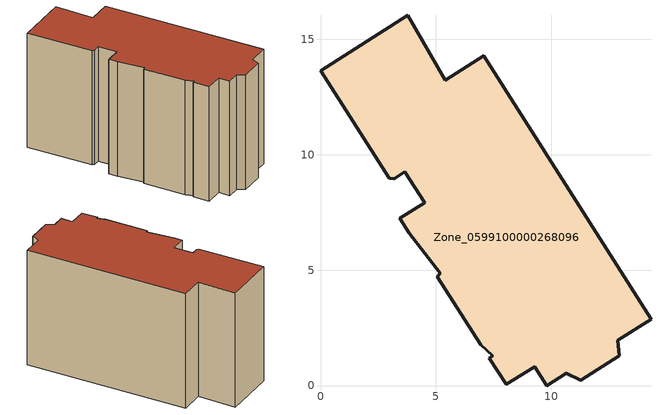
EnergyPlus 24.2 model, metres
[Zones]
Zone_0599100000268096
 floor ground (C_G): 4.51,7.92 3.65,9.26 3.2,8.96 2.98,8.99 0,13.64 3.78,16.04 5.42,13.24 7.08,14.29 14.32,2.88 12.88,1.96 12.95,1.29 11.29,0.23 10.64,0.54 9.8,0 9.29,0.82 8.04,0.05 7.31,1.19 7.47,1.29 6.95,1.76 5.06,4.72 5.19,4.87 3.85,6.61 3.44,7.24 z0
 wall outside (C_F): 5.42,13.24 3.78,16.04 0,13.64 2.98,8.99 3.2,8.96 3.65,9.26 4.51,7.92 3.44,7.24 3.85,6.61 5.19,4.87 5.06,4.72 6.95,1.76 7.47,1.29 7.31,1.19 8.04,0.05 9.29,0.82 9.8,0 10.64,0.54 11.29,0.23 12.95,1.29 12.88,1.96 14.32,2.88 7.08,14.29 5.42,13.24 z0:9.93
 roof outside (C_R): 2.98,8.99 3.2,8.96 3.65,9.26 4.51,7.92 3.44,7.24 3.85,6.61 5.19,4.87 5.06,4.72 6.95,1.76 7.47,1.29 7.31,1.19 8.04,0.05 9.29,0.82 9.8,0 10.64,0.54 11.29,0.23 12.95,1.29 12.88,1.96 14.32,2.88 7.08,14.29 5.42,13.24 3.78,16.04 0,13.64 z9.93
[BUILDING]
Pand.0599100000268096: North Axis=0; Terrain=City; Loads Convergence Tolerance Value=0.04; Temperature Convergence Tolerance Value=0.4; Solar Distribution=FullExterior; Maximum Number of Warmup Days=25; Minimum Number of Warmup Days=1
[Site:Location]
Rotterdam.The.Hague.AP_ZH_NLD Design_Conditions: Latitude=51.96; Longitude=4.45; Time Zone=1; Elevation=-4.5
[SITE:GROUNDTEMPERATURE:BUILDINGSURFACE]
18, 18, 18, 18, 18, 18, 18, 18, 18, 18, 18, 18
[MATERIAL] Thermal Absorptance=0.9; Solar Absorptance=0.7; Visible Absorptance=0.7
Name | Roughness | Thickness | Conductivity | Density | Specific Heat
G.TI.1946 | MediumSmooth | 0.15 | 1 | 540 | 1210
F.TI.1946 | Rough | 0.3 | 0.857143 | 1920 | 840
R.TI.1946 | MediumRough | 0.2 | 0.1 | 1500 | 1000
[CONSTRUCTION]
C_G: G.TI.1946
C_F: F.TI.1946
C_R: R.TI.1946
[ZONE]
Zone_0599100000268096: Type=1; Multiplier=1; Ceiling Height=Autocalculate; Volume=Autocalculate; Floor Area=autocalculate; Part of Total Floor Area=Yes
[ZONEINFILTRATION:DESIGNFLOWRATE]
Infil_Zone_0599100000268096: Zone or ZoneList or Space or SpaceList=Zone_0599100000268096; Schedule=AlwaysOn; Design Flow Rate Calculation Method=Flow/Area; Flow Rate per Floor Area=0.003; Constant Term Coefficient=1; Temperature Term Coefficient=0; Velocity Term Coefficient=0; Velocity Squared Term Coefficient=0
[HVACTEMPLATE:ZONE:IDEALLOADSAIRSYSTEM]
Zone_0599100000268096: Maximum Heating Supply Air Temperature=50; Minimum Cooling Supply Air Temperature=13; Maximum Heating Supply Air Humidity Ratio=0.0156; Minimum Cooling Supply Air Humidity Ratio=0.0077; Heating Limit=NoLimit; Cooling Limit=NoLimit; Dehumidification Control Type=ConstantSensibleHeatRatio; Cooling Sensible Heat Ratio=0.7; Dehumidification Setpoint=60; Humidification Control Type=None; Humidification Setpoint=30; Outdoor Air Method=None; Outdoor Air Flow Rate per Person=0.00944; Outdoor Air Flow Rate per Zone Floor Area=0; Outdoor Air Flow Rate per Zone=0; Demand Controlled Ventilation Type=None; Outdoor Air Economizer Type=NoEconomizer; Heat Recovery Type=None; Sensible Heat Recovery Effectiveness=0.7; Latent Heat Recovery Effectiveness=0.65
[ZONECONTROL:THERMOSTAT]
ThermostatControl_Zone_0599100000268096: Zone or ZoneList=Zone_0599100000268096; Control Type Schedule=DualSetpointControlType; Control 1=Thermostat_Zone_0599100000268096; Temperature Difference Between Cutout And Setpoint=0
[THERMOSTATSETPOINT:DUALSETPOINT]
Thermostat_Zone_0599100000268096: Heating Setpoint Temperature Schedule=HeatingSetpoint_Zone_0599100000268096; Cooling Setpoint Temperature Schedule=CoolingSetpoint_Zone_0599100000268096
[SCHEDULE:COMPACT]
HeatingSetpoint_Zone_0599100000268096: Through: 12/31, For: AllDays, Until: 24:00, 21
CoolingSetpoint_Zone_0599100000268096: Through: 12/31, For: AllDays, Until: 24:00, 24
DualSetpointControlType: Through: 12/31, For: AllDays, Until: 24:00, 4
AlwaysOn: Through: 12/31, For: AllDays, Until: 24:00, 1
